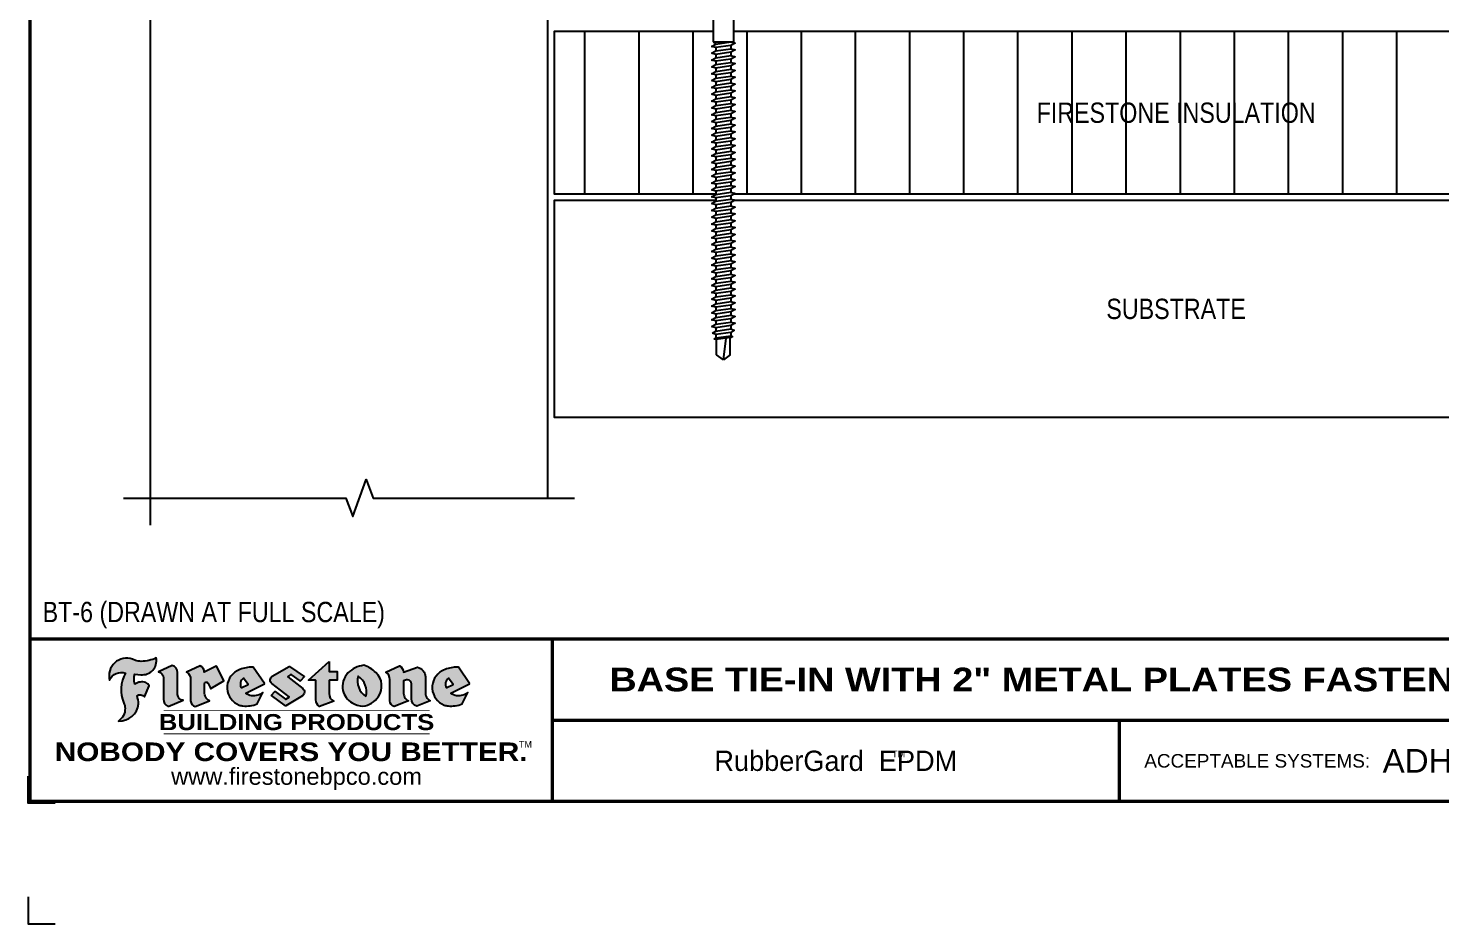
# Model space of a CAD drawing. Header units: inches. Extents: x 121.4 to 141.5, y -89.4 to -72.6.
# Drawn here: x 121.45 to 134.49, y -89.38 to -81.11 of the extents above; entities that cross this region are included whole.
import ezdxf
from ezdxf.enums import TextEntityAlignment as Align

# ---------------------------------------------------------------- set-up
doc = ezdxf.new("R2010")
doc.units = ezdxf.units.IN
doc.header["$MEASUREMENT"] = 0
doc.layers.get('0').update_dxf_attribs({"linetype": 'CONTINUOUS'})
doc.layers.get('DEFPOINTS').update_dxf_attribs({"linetype": 'CONTINUOUS'})
for name, color, linetype in [('FSBP-ACCESSORY-FIRESTONE', 7, 'CONTINUOUS'), ('FSBP-ANNO-NOTE', 7, 'CONTINUOUS'), ('FSBP-INSULATION', 7, 'CONTINUOUS'), ('FSBP-SUBSTRATE-GENERIC', 9, 'CONTINUOUS'), ('FSBP-TTLB', 7, 'CONTINUOUS'), ('FSBP-TTLB-BORDER', 7, 'CONTINUOUS'), ('FSBP-TTLB-TEXT', 7, 'CONTINUOUS'), ('FSBP-WALL-CURB', 9, 'CONTINUOUS')]:
    doc.layers.add(name, color=color, linetype=linetype)
doc.styles.add('FSBP_ARIAL', font='arial.ttf')
doc.styles.add('FSBP_ARIAL_BOLD', font='')
doc.styles.add('FSBP_ARIAL_NAR', font='ARIALN.TTF')
doc.styles.add('FSBP_BANKGOTHIC', font='bgothm.ttf')
doc.styles.get('FSBP_ARIAL_BOLD').set_extended_font_data('Arial Black')

# ---------------------------------------------------------------- blocks, each defined once
blk = doc.blocks.new('TTLB-EPDM_1')
at = {"layer": 'FSBP-TTLB-TEXT'}
h = blk.add_hatch(color=1, dxfattribs=at)
edge = h.paths.add_edge_path()
edge.add_arc((1.037309769669573, -0.1982514792917306), 0.1319107607348553, 264.0410451462098, 370.3106169565175)
edge.add_arc((1.027551646585694, 0.1214293576525799), 0.3273056962876235, 270.05058356628535, 295.23459397187514, ccw=False)
edge.add_arc((1.022801957313345, -0.06680179986895154), 0.1391656561713503, 249.3281275763668, 272.0749124149863, ccw=False)
edge.add_line((0.9736743133014443, -0.1970076156048179), (0.9474927838574558, -0.1852745150568325))
edge.add_arc((0.8939498971398288, -0.3394262635682071), 0.1631857907024099, 70.84590087378872, 194.3325259843273)
edge.add_arc((0.8444260109029493, -0.4259936440910768), 0.1179914261095279, 70.96950098067128, 156.9641407594482, ccw=False)
edge.add_arc((1.153141409296894, -0.4684497516079468), 0.3110405457095052, 150.3231137483159, 203.2084295854517)
edge.add_arc((0.7562495500622943, -0.6412608153899899), 0.1218587156617311, 0.8849157075190988, 24.34668939894999, ccw=False)
edge.add_arc((0.7493781665697374, -0.6475258110744375), 0.1289731377238325, -58.36655102076742, 3.6216782311386737, ccw=False)
edge.add_arc((0.8256699029544474, -0.5792158350996106), 0.1783301886510354, 267.2205474105585, 354.1381621173521)
edge.add_arc((0.7903121048625305, -0.6011409294291745), 0.212787892960859, 0.9996158580669322, 21.00503380861244)
edge.add_arc((1.01880712263941, -0.5666691048185161), 0.05136395668415847, 40.82117713173261, 125.52727787225791, ccw=False)
edge.add_line((1.057676976260041, -0.5330924682126437), (1.102776947655911, -0.4308018311949837))
edge.add_arc((1.040858222524664, -0.4699705673995949), 0.07326744446031509, 32.31675181867256, 66.31481236598174)
edge.add_arc((1.032262518825329, -0.5063316993097662), 0.1102246948011782, 69.8179132332389, 125.254734720681)
edge.add_arc((1.127708877207287, -0.368959353531244), 0.1659710644737306, 164.1569669952081, 196.5811013160487, ccw=False)
edge.add_line((0.9680425188342383, -0.3236487780942383), (1.023615334387159, -0.3294494641845773))
h = blk.add_hatch(color=1, dxfattribs=at)
edge = h.paths.add_edge_path()
edge.add_line((1.275239419159561, -0.6223407783464694), (1.415345367376062, -0.5660418822574371))
edge.add_arc((1.421019305783958, -0.5090099247487757), 0.05731350411836949, 181.9717871001989, 264.31851000495806, ccw=False)
edge.add_line((1.363739737527226, -0.5109819325197265), (1.363412352251203, -0.3102363679013962))
edge.add_arc((1.294263659668751, -0.3103491388303989), 0.06914878453844908, 0.0934405599591014, 72.42834396969012)
edge.add_line((1.315139561173908, -0.2444268274366692), (1.186839444240604, -0.3024209471341379))
edge.add_arc((1.175246268095289, -0.3585110609420917), 0.05727567197445628, -0.017399788185912257, 78.322067691347, ccw=False)
edge.add_line((1.232521937428658, -0.3585284546236807), (1.232574268422297, -0.555126496687123))
edge.add_arc((1.305699496415486, -0.5558575689677219), 0.07312888236350451, 179.4272023230205, 245.3845503102953)
h = blk.add_hatch(color=1, dxfattribs=at)
edge = h.paths.add_edge_path()
edge.add_line((1.792026821926584, -0.3839679064720229), (1.722158956877934, -0.2518542302253621))
edge.add_arc((1.720119655279638, -0.2529327078887852), 0.002306916790721817, 27.87197133405656, 117.3766794470751)
edge.add_line((1.719058846382097, -0.250884159729182), (1.610638460368705, -0.3070279753467702))
edge.add_arc((1.547088841662962, -0.3061026658494403), 0.06355635479880145, 359.165808011073, 425.8793658831422)
edge.add_line((1.573061729235633, -0.2480956029480268), (1.446879247402876, -0.3051325108639702))
edge.add_arc((1.407812067100189, -0.370357133046621), 0.07602957263902092, -3.441403975725109, 59.07992244284969, ccw=False)
edge.add_line((1.483704536400296, -0.3749210150788969), (1.483704536400296, -0.5723838140635706))
edge.add_arc((1.54053746518044, -0.568254406115083), 0.05698275005415228, 184.1557352478595, 255.3066498366543)
edge.add_line((1.526084036778343, -0.6233736605654059), (1.657291340682093, -0.570650514527486))
edge.add_arc((1.688298576827198, -0.5021390388423987), 0.0752015358480571, 207.5160880841914, 245.649226723163, ccw=False)
edge.add_arc((1.721050197024907, -0.4914488168456328), 0.1093332836229113, 179.4823365255141, 204.5537900001094, ccw=False)
edge.add_line((1.611721375809452, -0.4904610114968335), (1.611721375809452, -0.4126404716788983))
edge.add_arc((1.628589765097195, -0.414159299036043), 0.01693662875851176, 28.356188110622725, 174.8549701683585, ccw=False)
edge.add_arc((1.627340435522395, -0.4197189881350504), 0.02111886817708033, 22.216893572439517, 40.10213956426492, ccw=False)
edge.add_line((1.646891420738257, -0.4117336534413738), (1.666638796144639, -0.4549750258192233))
edge.add_arc((1.668737246926742, -0.4540167099035481), 0.002306916790685496, 204.545128184284, 299.6323508190091)
edge.add_line((1.669877862091766, -0.4560219186518992), (1.791128135493295, -0.3870515928837648))
edge.add_line((1.791128135493295, -0.3870515928837648), (1.792026821926584, -0.3839679064720229))
h = blk.add_hatch(color=1, dxfattribs=at)
h.paths.add_polyline_path([(2.063388732080512, -0.2583237030618903, 0.02524281661523788), (2.025024361750752, -0.2610532129309178, 0.1213611957758757), (1.901773912052249, -0.3008158885520373, 0.6151668103976068), (1.93274136141747, -0.6099060679591872, 0.05306812109568645), (1.967936229862175, -0.617865745600497, 0.1150932231766138), (2.099126721549737, -0.5994933789882708), (2.151195569562105, -0.4944891916583316, -0.08755405562188731), (2.104230609512001, -0.5187113292177372, -0.265591761123442), (1.992692314386659, -0.5010701623316862), (2.165347897647223, -0.4141184325909109, 0.4518949533370738), (2.166222728871162, -0.4107679608846269)])
h.paths.add_polyline_path([(2.014217313945437, -0.4188965037300676), (1.951113654018855, -0.4515330109460507, -0.3720533890450154), (1.973177450672722, -0.3607130665457561)], flags=16)
h = blk.add_hatch(color=1, dxfattribs=at)
edge = h.paths.add_edge_path()
edge.add_arc((2.260407392426802, -0.3775796671688782), 0.04152450223225729, 123.20805433950699, 232.2027298779723, ccw=False)
edge.add_line((2.237665217914071, -0.3428366421988329), (2.393535971665983, -0.2540943745380986))
edge.add_arc((2.394677353533142, -0.2560991469722482), 0.002306916790741334, 55.64644466176611, 119.65426054492559, ccw=False)
edge.add_line((2.395979141996861, -0.2541946229174954), (2.531809646140459, -0.3470380726374032))
edge.add_arc((2.530468902927946, -0.3489153772789875), 0.002306916790700397, -42.731101238422525, 54.4661353739603, ccw=False)
edge.add_line((2.532163440279987, -0.3504807552658491), (2.498457913851155, -0.3869673252714421))
edge.add_arc((2.496763376499139, -0.3854019472845934), 0.002306916790672934, 233.7527076894875, 317.26889876138785, ccw=False)
edge.add_line((2.495399362263356, -0.38726241234572), (2.413849913492982, -0.3274738082119626))
edge.add_arc((2.412485899257181, -0.3293342732731342), 0.002306916790720064, 53.75270768979358, 124.4135619297835)
edge.add_line((2.41118211687575, -0.3274311136421062), (2.382933981293377, -0.346782838468144))
edge.add_arc((2.38423776367478, -0.3486859980991606), 0.002306916790694898, 124.4135619293799, 231.8459020253626)
edge.add_line((2.382812599816248, -0.3505000469010184), (2.519899969301207, -0.4581994452042721))
edge.add_arc((2.494247019847682, -0.4908523236374461), 0.04152450223225742, -55.21225898295222, 51.84590202520428, ccw=False)
edge.add_line((2.517938320565804, -0.5249552055672808), (2.364434947484597, -0.6179520922513717))
edge.add_arc((2.36323960192349, -0.6159790200102006), 0.002306916790726996, 233.2955624372927, 301.20872157023314, ccw=False)
edge.add_line((2.361860787187538, -0.6178285429225383), (2.231266621301074, -0.5204709167214361))
edge.add_arc((2.232647938930649, -0.5186232623475259), 0.002306916790697672, 135.5134179846393, 233.21798691998708, ccw=False)
edge.add_line((2.231002150870836, -0.5170067083764565), (2.262839375599356, -0.4845937328397696))
edge.add_arc((2.264485163659225, -0.4862102868108537), 0.002306916790748497, 53.0352839999411, 135.513417985369, ccw=False)
edge.add_line((2.265872365996302, -0.4843670465239001), (2.361834678328762, -0.5565872257804898))
edge.add_arc((2.363221880665761, -0.5547439854936304), 0.002306916790627066, 233.0352840000685, 302.2362632414394)
edge.add_line((2.36445241715569, -0.5566953042850713), (2.39428499383348, -0.5378823484768844))
edge.add_arc((2.393054457343549, -0.5359310296853765), 0.002306916790685166, 302.2362632406177, 412.2027298768422)
edge.add_line((2.394468296066179, -0.5341081404551886), (2.234958295420142, -0.4103916733127022))
h = blk.add_hatch(color=1, dxfattribs=at)
edge = h.paths.add_edge_path()
edge.add_line((2.763460561272041, -0.2072496393923444), (2.763460561272041, -0.2969520779963801))
edge.add_arc((2.765767478062699, -0.2969520779963943), 0.00230691679065842, 179.9999999996471, 269.9999999996471)
edge.add_line((2.765767478062685, -0.2992589947870528), (2.835417693520355, -0.2992589947870528))
edge.add_arc((2.835417693520355, -0.3015659115777538), 0.002306916790701052, 0, 90, ccw=False)
edge.add_line((2.837724610311056, -0.3015659115777538), (2.837724610311056, -0.3790761307453892))
edge.add_arc((2.83541769352037, -0.3790761307453749), 0.002306916790686842, 269.99999999964706, 359.99999999964706, ccw=False)
edge.add_line((2.835417693520355, -0.3813830475360618), (2.765767478062685, -0.3813830475360618))
edge.add_arc((2.765767478062699, -0.3836899643267202), 0.00230691679065842, 90.00000000035294, 180.0000000003529)
edge.add_line((2.763460561272041, -0.3836899643267344), (2.763460561272041, -0.5033995910642801))
edge.add_arc((2.836735953378943, -0.5071368822038516), 0.07337063740681413, 177.0802527808789, 245.3249543133826)
edge.add_line((2.806105814540615, -0.5738080530967267), (2.674529557384915, -0.6226036013049594))
edge.add_arc((2.708610405062069, -0.564298408791804), 0.06753517344606039, 177.0345319916277, 239.6926428024901, ccw=False)
edge.add_line((2.641165668230087, -0.560804539009709), (2.641165668230087, -0.3836899643267344))
edge.add_arc((2.638858751439429, -0.3836899643267202), 0.00230691679065842, 359.9999999996471, 449.999999999647)
edge.add_line((2.638858751439443, -0.3813830475360618), (2.572857950769389, -0.3813830475360618))
edge.add_line((2.572857950769389, -0.3813830475360618), (2.763460561272041, -0.2072496393923444))
h = blk.add_hatch(color=1, dxfattribs=at)
edge = h.paths.add_edge_path(flags=16)
edge.add_arc((2.940363509127394, -0.4847985213681437), 0.1684614578629418, 344.5558804047865, 417.0140046669545)
edge.add_arc((3.194458079644619, -0.3883534532477785), 0.1684614578629414, 164.5558804047864, 237.0140046669546)
edge = h.paths.add_edge_path()
edge.add_arc((3.069375116502199, -0.4399344555144872), 0.1828726885096673, 136.0914512150047, 191.213418978326)
edge.add_arc((3.064939550433406, -0.4318234379590333), 0.1803148804748503, 194.0167254156723, 240.6663730831859)
edge.add_arc((3.098047041778981, -0.3845058757092554), 0.2378525180183701, 239.2975390661776, 264.2889872773176)
edge.add_arc((3.04884478212623, -0.4190232383793012), 0.203760689247156, 277.1986764832036, 326.503572961274)
edge.add_arc((3.077739326803546, -0.4341046616465112), 0.171374865791709, 325.3768876809902, 406.3828327799087)
edge.add_arc((3.011839488065919, -0.4896144380417797), 0.2571945645850002, 44.28462553519766, 73.82901434867304)
edge.add_arc((3.117152499586992, -0.4983433120546693), 0.2579560664039132, 97.50292863483666, 134.1039137579027)
h = blk.add_hatch(color=1, dxfattribs=at)
edge = h.paths.add_edge_path()
edge.add_line((3.322690228557462, -0.5721896537377091), (3.322690228557462, -0.3749210150788969))
edge.add_arc((3.246797759257384, -0.3703571330465745), 0.076029572638996, 356.5585960242387, 419.0799224428129)
edge.add_line((3.285864939560099, -0.3051325108639702), (3.412047421392799, -0.2480956029480268))
edge.add_arc((3.386074533820159, -0.3061026658494941), 0.06355635479883807, 0.3962622833877276, 65.87936588318718, ccw=False)
edge.add_line((3.449629368605429, -0.3056631084210863), (3.580526418688805, -0.2593848434574539))
edge.add_arc((3.555744121700958, -0.3530904070730321), 0.09692726601172152, 2.366977007666776, 75.18615851992018, ccw=False)
edge.add_line((3.652588689330287, -0.3490873311063041), (3.652588689330287, -0.4883770011386872))
edge.add_arc((3.761877549389556, -0.4914934052703811), 0.1093332836229047, 178.3666365323574, 204.5537900000422)
edge.add_arc((3.729125929191727, -0.5021836272670953), 0.07520153584796169, 207.5160880841711, 245.2240541443093)
edge.add_line((3.697611150971852, -0.5704631245385627), (3.572585913552643, -0.6207021253773775))
edge.add_arc((3.59534718600759, -0.5526356419907701), 0.07177131519198746, 180.3328587115751, 251.51018566665869, ccw=False)
edge.add_line((3.523577081955409, -0.5530525936986663), (3.523577081955409, -0.4153032515383615))
edge.add_arc((3.486319529276879, -0.4148773504126441), 0.0372599868942854, 359.3450650296066, 449.0500281941028)
edge.add_arc((3.482769874121713, -0.4419622099033496), 0.06447454900600783, 86.29402372314017, 119.8211331593848)
edge.add_line((3.450707067966732, -0.3860252459975726), (3.450707067966732, -0.4904610114968335))
edge.add_arc((3.560035889182251, -0.491448816845647), 0.1093332836229751, 179.4823365255069, 204.5537900001023)
edge.add_arc((3.527284268984408, -0.5021390388424952), 0.07520153584796385, 207.5160880841699, 245.6492267231416)
edge.add_line((3.496277032839316, -0.570650514527486), (3.365069728935509, -0.6233736605654059))
edge.add_arc((3.37950248606194, -0.5682868177318081), 0.05694615642555727, 183.9298782390169, 255.318496325343, ccw=False)
h = blk.add_hatch(color=1, dxfattribs=at)
h.paths.add_polyline_path([(3.957695472291277, -0.2583237030618903, 0.02524281661523822), (3.919331101961575, -0.2610532129309178, 0.1085638477195505), (3.807890832595604, -0.2939221658134414, 0.6425897848490651), (3.827048101628293, -0.6099060679591872, 0.05306812109569052), (3.862242970072884, -0.617865745600497, 0.1150932231766133), (3.993433461760503, -0.5994933789882708), (4.045502309772871, -0.4944891916583316, -0.08755405562189084), (3.998537349722767, -0.5187113292177372, -0.2655917611234366), (3.886999054597368, -0.5010701623316862), (4.059654637857989, -0.4141184325909109, 0.4518949533370731), (4.060529469081928, -0.4107679608846269)])
h.paths.add_polyline_path([(3.90852405415626, -0.4188965037300676), (3.845420394229677, -0.4515330109460507, -0.3720533890450147), (3.867484190883488, -0.3607130665457561)], flags=16)
at = {"layer": 'DEFPOINTS', "color": 1}
blk.add_lwpolyline([(0.234375, -1.515625), (-0.015625, -1.515625), (-0.015625, -1.265625)], dxfattribs=at)
at = {"layer": 'DEFPOINTS', "linetype": 'Continuous', "ltscale": 1.75}
blk.add_lwpolyline([(-0.015625, -2.380833333333342), (-0.015625, -2.630833333333342), (0.234375, -2.630833333333342)], dxfattribs=at)
at = {"layer": 'FSBP-TTLB', "const_width": 0.03125}
for points in [[(0, 0), (0, -1.5), (20, -1.5), (20, 0), (0, 0)], [(4.825208527206769, 0), (4.825208527206769, -0.75)], [(4.825208527206769, -0.75), (15.84028770518938, -0.75)], [(4.825208527206769, -0.75), (4.825208527206769, -1.5)]]:
    blk.add_lwpolyline(points, dxfattribs=at)
at = {"layer": 'FSBP-TTLB-BORDER', "const_width": 0.03125}
blk.add_lwpolyline([(20, 0), (20, 13), (0, 13), (0, 0)], dxfattribs=at)
at = {"layer": 'FSBP-TTLB-TEXT', "color": 1}
blk.add_line((0.7358432058323388, -0.379822754145593), (0.7358432058323388, -0.379822754145593), dxfattribs=at)
for points in [[(1.023615323725323, -0.3294494630716969, 0.5000510906601082), (1.167090420776901, -0.1746414942047778, -0.1103304102359608), (1.027840608309816, -0.2058762110801382, -0.09957876667165425), (0.9736743133014443, -0.1970076156048179), (0.9474927838574558, -0.1852745150568325, 0.5978159689075124), (0.7358432058323388, -0.379822754145593, -0.3938834584182213), (0.8828996422548698, -0.3144510229727047, 0.2349406564350952), (0.86727108227484, -0.5910237178633082, -0.1027304183841549), (0.8780937320133262, -0.6393788197974146, -0.2772692352614086), (0.8170223912655956, -0.7573362346216896, 0.3985429150902959), (1.003067614090241, -0.5974286950643517, 0.0875124847930418), (0.9889600163401155, -0.5248671157293501, -0.3874031597924062), (1.057676976260041, -0.5330924682126437), (1.102776947655911, -0.4308018311949837, 0.1494423498871741), (1.07029056398062, -0.4028746979725923, 0.2467195073738216), (0.9686394281704906, -0.4163228904100862, -0.1424285161541127), (0.9680425188342383, -0.3236487780942383), (1.023615334387159, -0.3294494641845773)], [(2.166222728871162, -0.4107679608846269), (2.063388732080512, -0.2583237030618903, 0.02524281661523788), (2.025024361750752, -0.2610532129309178, 0.1085638477195265), (1.913584092384895, -0.2939221658134414, 0.6425897848491228), (1.93274136141747, -0.6099060679591872, 0.05306812109568648), (1.967936229862175, -0.617865745600497, 0.1150932231766137), (2.099126721549737, -0.5994933789882708), (2.151195569562105, -0.4944891916583316, -0.0875540556218873), (2.104230609512001, -0.5187113292177372, -0.2655917611234418), (1.992692314386659, -0.5010701623316862), (2.165347897647223, -0.4141184325909109)], [(2.763460561272041, -0.2072496393923444), (2.763460561272041, -0.2969520779963801, 0.4142135623730958), (2.765767478062685, -0.2992589947870528), (2.835417693520355, -0.2992589947870528, -0.414213562373095), (2.837724610311056, -0.3015659115777538), (2.837724610311056, -0.3790761307453892, -0.4142135623730938), (2.835417693520355, -0.3813830475360618), (2.765767478062685, -0.3813830475360618, 0.4142135623730958), (2.763460561272041, -0.3836899643267344), (2.763460561272041, -0.5033995910642801, 0.3068985753588853), (2.806105814540615, -0.5738080530967267), (2.674529557384915, -0.6226036013049594, -0.2804194150632976), (2.641165668230087, -0.560804539009709), (2.641165668230087, -0.3836899643267344, 0.414213562373095), (2.638858751439443, -0.3813830475360618), (2.572857950769389, -0.3813830475360618), (2.763460561272041, -0.2072496393923444)], [(4.060529469081928, -0.4107679608846269), (3.957695472291277, -0.2583237030618903, 0.02524281661523788), (3.919331101961575, -0.2610532129309178, 0.1085638477195265), (3.807890832595604, -0.2939221658134414, 0.6425897848491228), (3.827048101628293, -0.6099060679591872, 0.05306812109568648), (3.862242970072884, -0.617865745600497, 0.1150932231766137), (3.993433461760503, -0.5994933789882708), (4.045502309772871, -0.4944891916583316, -0.0875540556218873), (3.998537349722767, -0.5187113292177372, -0.2655917611234418), (3.886999054597368, -0.5010701623316862), (4.059654637857989, -0.4141184325909109)], [(4.059654637857989, -0.4141184325909109, 0.4518949533370731), (4.060529469081928, -0.4107679608846269, 0.4518949533370731)]]:
    blk.add_lwpolyline(points, format="xyb", dxfattribs=at)
for points in [[(1.275239419159561, -0.6223407783464694), (1.415345367376062, -0.5660418822574371, -0.3756100036733062), (1.363739737527226, -0.5109819325197265), (1.363412352251203, -0.3102363679013962, 0.3265360292958048), (1.315139561173908, -0.2444268274366692), (1.186839444240604, -0.3024209471341379, -0.3557863980845349), (1.232521937428658, -0.3585284546236807), (1.232574268422297, -0.555126496687123, 0.2960110723418457)], [(1.792026821926584, -0.3839679064720229), (1.722158956877934, -0.2518542302253621, 0.4116839150163434), (1.719058846382097, -0.250884159729182), (1.610638460368705, -0.3070279753467702, 0.2996033003794034), (1.573061729235633, -0.2480956029480268), (1.446879247402876, -0.3051325108639702, -0.2797757560995365), (1.483704536400296, -0.3749210150788969), (1.483704536400296, -0.5723838140635706, 0.320828638474519), (1.526084036778343, -0.6233736605654059), (1.657291340682093, -0.570650514527486, -0.1679398621276611), (1.621603752698661, -0.5368819723450571, -0.1098333365370753), (1.611721375809452, -0.4904610114968335), (1.611721375809452, -0.4126404716788983, -0.743334502655012), (1.64349420176768, -0.4061152228778298, -0.07819791644735608), (1.646891420738257, -0.4117336534413738), (1.666638796144639, -0.4549750258192233, 0.4404648714563479), (1.669877862091766, -0.4560219186518992), (1.791128135493295, -0.3870515928837648)], [(2.234958295420142, -0.4103916733127022, -0.5150044486718882), (2.237665217914071, -0.3428366421988329), (2.393535971665983, -0.2540943745380986, -0.2867822934100265), (2.395979141996861, -0.2541946229174954), (2.531809646140459, -0.3470380726374032, -0.4515027974650387), (2.532163440279987, -0.3504807552658491), (2.498457913851155, -0.3869673252714421, -0.3814439164929681), (2.495399362263356, -0.38726241234572), (2.413849913492982, -0.3274738082119626, 0.3184718635035665), (2.41118211687575, -0.3274311136421062), (2.382933981293377, -0.346782838468144, 0.5064094529656681), (2.382812599816248, -0.3505000469010184), (2.519899969301207, -0.4581994452042721, -0.5043597839115849), (2.517938320565804, -0.5249552055672808), (2.364434947484597, -0.6179520922513717, -0.3053163970316367), (2.361860787187538, -0.6178285429225383), (2.231266621301074, -0.5204709167214361, -0.4541703869768119), (2.231002150870836, -0.5170067083764565), (2.262839375599356, -0.4845937328397696, -0.3762644290664977), (2.265872365996302, -0.4843670465239001), (2.361834678328762, -0.5565872257804898, 0.3114700032088108), (2.36445241715569, -0.5566953042850713), (2.39428499383348, -0.5378823484768844, 0.520381097387146), (2.394468296066179, -0.5341081404551886)], [(2.937624918725987, -0.3131105398334029, 0.2452625673097023), (2.889993533867141, -0.4754966266250307, 0.2064059665179019), (2.976604338974084, -0.5890186876871866, 0.1094800500670344), (3.074378098474654, -0.6211778035979165, 0.2185147641853038), (3.218764944843201, -0.5314757029352819, 0.3689489483072479), (3.195959963110113, -0.3100352223135445, 0.1296305888694145), (3.0834694040758, -0.242595816912754, 0.1610736375384317)], [(3.322690228557462, -0.5721896537377091), (3.322690228557462, -0.3749210150788969, 0.2797757560995341), (3.285864939560099, -0.3051325108639702), (3.412047421392799, -0.2480956029480268, -0.2937618496109166), (3.449629368605429, -0.3056631084210863), (3.580526418688805, -0.2593848434574539, -0.3288760160581939), (3.652588689330287, -0.3490873311063041), (3.652588689330287, -0.4883770011386872, 0.114762897203527), (3.662431105063263, -0.536926560769686, 0.166032965990522), (3.697611150971852, -0.5704631245385627), (3.572585913552643, -0.6207021253773775, -0.3209557512194564), (3.523577081955409, -0.5530525936986663), (3.523577081955409, -0.4153032515383615, 0.4127061514896111), (3.48693727661589, -0.3776224848030694, 0.1473421876160361), (3.450707067966732, -0.3860252459975726), (3.450707067966732, -0.4904610114968335, 0.1098333365370753), (3.460589444855941, -0.5368819723450855, 0.1679398621276611), (3.496277032839316, -0.570650514527486), (3.365069728935509, -0.6233736605654059, -0.3219729545308964), (3.322690228557462, -0.5721896537377091, 29.1476284739)], [(1.951113654018855, -0.4515330109460507), (2.014217313945437, -0.4188965037300676), (1.973177450672722, -0.3607130665457561, 0.3720533890450154)], [(3.10274193015772, -0.5296595419651595, 0.3271311138286319), (3.032079658614293, -0.3434924326507627, 0.3271311138286322)], [(3.845420394229677, -0.4515330109460507), (3.90852405415626, -0.4188965037300676), (3.867484190883488, -0.3607130665457561, 0.3720533890450154)]]:
    blk.add_lwpolyline(points, format="xyb", close=True, dxfattribs=at)
at = {"layer": 'FSBP-TTLB-TEXT'}
for points, const_width in [([(1.233926579809207, -0.6584455781731435), (3.691229482685259, -0.6584455781731577)], 0.0078125), ([(10.06152282927678, -0.75), (10.06152282927678, -1.5)], 0.03125), ([(1.233926579809207, -0.8761560960495984), (3.691229482685259, -0.8761560960495842)], 0.0078125)]:
    blk.add_lwpolyline(points, dxfattribs=dict(at, const_width=const_width))
at = {"layer": 'FSBP-TTLB-TEXT', "color": 1}
for centre, start, end in [((1.789987520328282, -0.3850463841354355), 299.6323508193319, 27.87197133380463), ((2.164310260790558, -0.412058050385383), 296.7304547840455, 34.00233684987403)]:
    blk.add_arc(centre, 0.00230691679068068, start, end, dxfattribs=at)
at = {"layer": 'FSBP-TTLB-TEXT', "lineweight": 18, "style": 'FSBP_ARIAL_BOLD'}
blk.add_text('BUILDING PRODUCTS', height=0.1484375, dxfattribs=at).set_placement((2.462578031247233, -0.7673008371113639), align=Align.MIDDLE_CENTER)
at = {"layer": 'FSBP-TTLB-TEXT', "color": 1}
for s, height, style, p in [('NOBODY COVERS YOU BETTER.', 0.171875, 'FSBP_ARIAL_BOLD', (2.412604263603384, -1.041650450587369)), ('TM', 0.0625, 'FSBP_BANKGOTHIC', (4.576671173373001, -0.9725745042934193))]:
    blk.add_text(s, height=height, dxfattribs=dict(at, style=style)).set_placement(p, align=Align.MIDDLE_CENTER)
at = {"layer": 'FSBP-TTLB-TEXT'}
for s, height, style, p in [('RubberGard  EPDM', 0.1875, 'FSBP_BANKGOTHIC', (7.443365678241776, -1.125)), ('TM', 0.0625, 'FSBP_BANKGOTHIC', (8.023397742165457, -1.062518816683806)), ('www.firestonebpco.com', 0.15625, 'FSBP_ARIAL', (2.462578031247233, -1.268657306740124))]:
    blk.add_text(s, height=height, dxfattribs=dict(at, style=style)).set_placement(p, align=Align.MIDDLE_CENTER)
at = {"layer": 'FSBP-TTLB-TEXT', "style": 'FSBP_ARIAL'}
blk.add_text('ACCEPTABLE SYSTEMS:', height=0.125, dxfattribs=at).set_placement((10.29281281591562, -1.125), align=Align.MIDDLE_LEFT)
at = {"layer": 'FSBP-TTLB-TEXT'}
for tag, height, style, p in [('MAXIMUM_WARRANTY', 0.1875, 'FSBP_ARIAL_BOLD', (18.03987100774941, 0.2240244307510579)), ('ACCPT_SYSTEMS', 0.21875, 'FSBP_ARIAL', (12.49438170418193, -1.125))]:
    blk.add_attdef(tag, text='', height=height, dxfattribs=dict(at, style=style)).set_placement(p, align=Align.MIDDLE_LEFT)
for tag, height, style, p in [('DETAIL_DESCP_LINE_1', 0.21875, 'FSBP_ARIAL_BOLD', (10.33118450231211, -0.3736318192489421)), ('ISSUE_REV_DATE', 0.21875, 'FSBP_ARIAL', (16.84069633627263, -0.7282559425942452)), ('DETAIL_NUMBER', 0.4375, 'FSBP_ARIAL', (18.91941590748775, -0.8931630692489421))]:
    blk.add_attdef(tag, text='', height=height, dxfattribs=dict(at, style=style)).set_placement(p, align=Align.MIDDLE_CENTER)
blk = doc.blocks.new('FSBP_AP_FASTENER_01')
at = {"layer": 'FSBP-ACCESSORY-FIRESTONE'}
for p, q in [((-0.125, 0.04849224421338505), (-0.09375, -0.01400775578661495)), ((0.09375, -0.01400775578661495), (0.125, 0.04849224421338505)), ((-0.09375, -0.01400775578661495), (-0.09375, -0.264007755786615)), ((-0.09375, -0.01400775578661495), (0.09375, -0.01400775578661495)), ((0.09375, -0.01400775578661495), (0.09375, -0.264007755786615)), ((-0.09375, -0.264007755786615), (-0.0703125, -0.2840970415008996)), ((-0.0703125, -0.3156643085181585), (-0.0703125, -0.3472315755354103)), ((-0.0703125, -0.3787988425526763), (-0.0703125, -0.410366109569928)), ((0.0703125, -0.2955750228038667), (0.0703125, -0.3271422898211327)), ((0.0703125, -0.3587095568383845), (0.0703125, -0.3902768238556433)), ((-0.0703125, -0.4419333765871798), (-0.0703125, -0.4735006436044458)), ((-0.0703125, -0.5050679106216975), (-0.0703125, -0.5366351776389564)), ((0.0703125, -0.4218440908729022), (0.0703125, -0.453411357890154)), ((0.0703125, -0.4849786249074128), (0.0703125, -0.5165458919246717)), ((-0.0703125, -0.5682024446562153), (-0.0703125, -0.599769711673467)), ((-0.0703125, -0.631336978690733), (-0.0703125, -0.6629042457079848)), ((0.0703125, -0.5481131589419235), (0.0703125, -0.5796804259591894)), ((0.0703125, -0.6112476929764412), (0.0703125, -0.6428149599937001)), ((-0.0703125, -0.6944715127252366), (-0.0703125, -0.7260387797425025)), ((-0.0703125, -0.7576060467597543), (-0.0703125, -0.7891733137770132)), ((0.0703125, -0.674382227010959), (0.0703125, -0.7059494940282107)), ((0.0703125, -0.7375167610454696), (0.0703125, -0.7690840280627285)), ((-0.0703125, -0.820740580794272), (-0.0703125, -0.8523078478115238)), ((-0.0703125, -0.8838751148287898), (-0.0703125, -0.9154423818460415)), ((0.0703125, -0.8006512950799802), (0.0703125, -0.8322185620972462)), ((0.0703125, -0.863785829114498), (0.0703125, -0.8953530961317568)), ((-0.0703125, -0.9470096488632933), (-0.0703125, -0.9785769158805593)), ((-0.0703125, -1.010144182897811), (-0.0703125, -1.04171144991507)), ((0.0703125, -0.9269203631490157), (0.0703125, -0.9584876301662675)), ((0.0703125, -0.9900548971835264), (0.0703125, -1.021622164200785)), ((-0.0703125, -1.073278716932329), (-0.0703125, -1.104845983949581)), ((-0.0703125, -1.136413250966847), (-0.0703125, -1.167980517984098)), ((0.0703125, -1.053189431218037), (0.0703125, -1.084756698235303)), ((0.0703125, -1.116323965252555), (0.0703125, -1.147891232269814)), ((-0.0703125, -1.19954778500135), (-0.0703125, -1.231115052018616)), ((-0.0703125, -1.262682319035868), (-0.0703125, -1.294249586053127)), ((0.0703125, -1.179458499287072), (0.0703125, -1.211025766304324)), ((0.0703125, -1.242593033321583), (0.0703125, -1.274160300338842)), ((-0.0703125, -1.325816853070386), (-0.0703125, -1.357384120087637)), ((-0.0703125, -1.388951387104903), (-0.0703125, -1.420518654122155)), ((0.0703125, -1.305727567356094), (0.0703125, -1.33729483437336)), ((0.0703125, -1.368862101390611), (0.0703125, -1.40042936840787)), ((0.0703125, -1.431996635425129), (0.0703125, -1.463563902442381)), ((-0.0703125, -1.452085921139407), (-0.0703125, -1.483653188156673)), ((-0.0703125, -1.515220455173925), (-0.0703125, -1.546787722191183)), ((0.0703125, -1.49513116945964), (0.0703125, -1.526698436476899)), ((0.0703125, -1.558265703494151), (0.0703125, -1.589832970511416)), ((-0.0703125, -1.578354989208442), (-0.0703125, -1.609922256225694)), ((-0.0703125, -1.64148952324296), (-0.0703125, -1.673056790260212)), ((0.0703125, -1.621400237528668), (0.0703125, -1.652967504545927)), ((0.0703125, -1.684534771563186), (0.0703125, -1.716102038580438)), ((-0.0703125, -1.704624057277464), (-0.0703125, -1.73619132429473)), ((-0.0703125, -1.767758591311981), (-0.0703125, -1.79932585832924)), ((0.0703125, -1.747669305597697), (0.0703125, -1.779236572614955)), ((0.0703125, -1.810803839632207), (0.0703125, -1.842371106649473)), ((-0.0703125, -1.830893125346499), (-0.0703125, -1.862460392363751)), ((-0.0703125, -1.894027659381017), (-0.0703125, -1.925594926398269)), ((0.0703125, -1.873938373666725), (0.0703125, -1.905505640683984)), ((0.0703125, -1.937072907701243), (0.0703125, -1.968640174718495)), ((-0.0703125, -1.95716219341552), (-0.0703125, -1.988729460432786)), ((-0.0703125, -2.020296727450038), (-0.0703125, -2.051863994467297)), ((-0.0703125, -2.083431261484556), (-0.0703125, -2.114998528501808)), ((0.0703125, -2.000207441735753), (0.0703125, -2.031774708753012)), ((0.0703125, -2.063341975770264), (0.0703125, -2.09490924278753)), ((-0.0703125, -2.146565795519074), (-0.0703125, -2.178133062536325)), ((-0.0703125, -2.209700329553577), (-0.0703125, -2.241267596570843)), ((0.0703125, -2.126476509804782), (0.0703125, -2.158043776822041)), ((0.0703125, -2.189611043839299), (0.0703125, -2.221178310856551)), ((-0.0703125, -2.272834863588095), (-0.0703125, -2.304402130605354)), ((-0.0703125, -2.335969397622613), (-0.0703125, -2.367536664639864)), ((0.0703125, -2.25274557787381), (0.0703125, -2.284312844891069)), ((0.0703125, -2.315880111908321), (0.0703125, -2.347447378925587)), ((-0.0703125, -2.39910393165713), (-0.0703125, -2.430671198674382)), ((-0.0703125, -2.462238465691634), (-0.0703125, -2.4938057327089)), ((0.0703125, -2.379014645942839), (0.0703125, -2.410581912960097)), ((0.0703125, -2.442149179977356), (0.0703125, -2.473716446994608)), ((-0.0703125, -2.525372999726152), (-0.0703125, -2.55694026674341)), ((-0.0703125, -2.588507533760669), (-0.0703125, -2.620074800777921)), ((0.0703125, -2.505283714011867), (0.0703125, -2.536850981029126)), ((0.0703125, -2.568418248046378), (0.0703125, -2.599985515063644)), ((-0.0703125, -2.651642067795187), (-0.0703125, -2.683209334812439)), ((-0.0703125, -2.714776601829691), (-0.0703125, -2.746343868846957)), ((0.0703125, -2.631552782080895), (0.0703125, -2.663120049098154)), ((0.0703125, -2.694687316115413), (0.0703125, -2.726254583132665)), ((-0.0703125, -2.777911135864208), (-0.0703125, -2.809478402881467)), ((-0.0703125, -2.841045669898726), (-0.0703125, -2.872612936915978)), ((0.0703125, -2.757821850149924), (0.0703125, -2.789389117167183)), ((0.0703125, -2.820956384184434), (0.0703125, -2.8525236512017)), ((-0.0703125, -2.904180203933244), (-0.0703125, -2.935747470950496)), ((-0.0703125, -2.967314737967747), (-0.0703125, -2.998882004985013)), ((0.0625, -3.154632755786601), (0.0625, -2.995692424207924)), ((0.0703125, -2.884090918218952), (0.0703125, -2.915658185236211)), ((0.0703125, -2.94722545225347), (0.0703125, -2.978792719270722)), ((-0.0625, -3.154632755786622), (-0.0625, -3.013549567065063)), ((0, -3.201507755786615), (0.02460623630038583, -3.00110581902215)), ((0, -3.201507755786615), (-0.06250000000001421, -3.154632755786615)), ((0.0625, -3.154632755786615), (0, -3.201507755786615))]:
    blk.add_line(p, q, dxfattribs=at)
blk.add_lwpolyline([(0.1875, 0.04849224421338505, 0.1250000000000271), (0.203125, 0.110992244213385), (0.140625, 0.142242244213385), (-0.140625, 0.142242244213385), (-0.203125, 0.110992244213385, 0.1250000000000271), (-0.1875, 0.04849224421338505)], format="xyb", close=True, dxfattribs=at)
for points in [[(-0.109375, -0.3054610321523867), (-0.0703125, -0.2840970415008996), (0.0703125, -0.264007755786615), (0.109375, -0.2742110321523867), (0.0703125, -0.2955750228038667), (-0.0703125, -0.3156643085181585)], [(-0.109375, -0.3685955661869045), (-0.0703125, -0.3472315755354103), (0.0703125, -0.3271422898211327), (0.109375, -0.3373455661869045), (0.0703125, -0.3587095568383845), (-0.0703125, -0.3787988425526763)], [(-0.109375, -0.431730100221408), (-0.0703125, -0.410366109569928), (0.0703125, -0.3902768238556433), (0.109375, -0.400480100221408), (0.0703125, -0.4218440908729022), (-0.0703125, -0.4419333765871798)], [(-0.109375, -0.4948646342559258), (-0.0703125, -0.4735006436044458), (0.0703125, -0.453411357890154), (0.109375, -0.4636146342559258), (0.0703125, -0.4849786249074128), (-0.0703125, -0.5050679106216975)], [(-0.109375, -0.5579991682904435), (-0.0703125, -0.5366351776389564), (0.0703125, -0.5165458919246717), (0.109375, -0.5267491682904435), (0.0703125, -0.5481131589419235), (-0.0703125, -0.5682024446562153)], [(-0.109375, -0.6211337023249612), (-0.0703125, -0.599769711673467), (0.0703125, -0.5796804259591894), (0.109375, -0.5898837023249612), (0.0703125, -0.6112476929764412), (-0.0703125, -0.631336978690733)], [(-0.109375, -0.6842682363594648), (-0.0703125, -0.6629042457079848), (0.0703125, -0.6428149599937001), (0.109375, -0.6530182363594648), (0.0703125, -0.674382227010959), (-0.0703125, -0.6944715127252366)], [(-0.109375, -0.7474027703939825), (-0.0703125, -0.7260387797425025), (0.0703125, -0.7059494940282107), (0.109375, -0.7161527703939825), (0.0703125, -0.7375167610454696), (-0.0703125, -0.7576060467597543)], [(-0.109375, -0.8105373044285002), (-0.0703125, -0.7891733137770132), (0.0703125, -0.7690840280627285), (0.109375, -0.7792873044285002), (0.0703125, -0.8006512950799802), (-0.0703125, -0.820740580794272)], [(-0.109375, -0.873671838463018), (-0.0703125, -0.8523078478115238), (0.0703125, -0.8322185620972462), (0.109375, -0.842421838463018), (0.0703125, -0.863785829114498), (-0.0703125, -0.8838751148287898)], [(-0.109375, -0.9368063724975215), (-0.0703125, -0.9154423818460415), (0.0703125, -0.8953530961317568), (0.109375, -0.9055563724975215), (0.0703125, -0.9269203631490157), (-0.0703125, -0.9470096488632933)], [(-0.109375, -0.9999409065320393), (-0.0703125, -0.9785769158805593), (0.0703125, -0.9584876301662675), (0.109375, -0.9686909065320393), (0.0703125, -0.9900548971835264), (-0.0703125, -1.010144182897811)], [(-0.109375, -1.063075440566557), (-0.0703125, -1.04171144991507), (0.0703125, -1.021622164200785), (0.109375, -1.031825440566557), (0.0703125, -1.053189431218037), (-0.0703125, -1.073278716932329)], [(-0.109375, -1.126209974601075), (-0.0703125, -1.104845983949581), (0.0703125, -1.084756698235303), (0.109375, -1.094959974601075), (0.0703125, -1.116323965252555), (-0.0703125, -1.136413250966847)], [(-0.109375, -1.189344508635578), (-0.0703125, -1.167980517984098), (0.0703125, -1.147891232269814), (0.109375, -1.158094508635578), (0.0703125, -1.179458499287072), (-0.0703125, -1.19954778500135)], [(-0.109375, -1.252479042670096), (-0.0703125, -1.231115052018616), (0.0703125, -1.211025766304324), (0.109375, -1.221229042670096), (0.0703125, -1.242593033321583), (-0.0703125, -1.262682319035868)], [(-0.109375, -1.315613576704614), (-0.0703125, -1.294249586053127), (0.0703125, -1.274160300338842), (0.109375, -1.284363576704614), (0.0703125, -1.305727567356094), (-0.0703125, -1.325816853070386)], [(-0.109375, -1.378748110739132), (-0.0703125, -1.357384120087637), (0.0703125, -1.33729483437336), (0.109375, -1.347498110739132), (0.0703125, -1.368862101390611), (-0.0703125, -1.388951387104903)], [(-0.109375, -1.441882644773635), (-0.0703125, -1.420518654122155), (0.0703125, -1.40042936840787), (0.109375, -1.410632644773635), (0.0703125, -1.431996635425129), (-0.0703125, -1.452085921139407)], [(-0.109375, -1.505017178808153), (-0.0703125, -1.483653188156673), (0.0703125, -1.463563902442381), (0.109375, -1.473767178808153), (0.0703125, -1.49513116945964), (-0.0703125, -1.515220455173925)], [(-0.109375, -1.568151712842671), (-0.0703125, -1.546787722191183), (0.0703125, -1.526698436476899), (0.109375, -1.536901712842671), (0.0703125, -1.558265703494151), (-0.0703125, -1.578354989208442)], [(-0.109375, -1.631286246877188), (-0.0703125, -1.609922256225694), (0.0703125, -1.589832970511416), (0.109375, -1.600036246877188), (0.0703125, -1.621400237528668), (-0.0703125, -1.64148952324296)], [(-0.109375, -1.694420780911692), (-0.0703125, -1.673056790260212), (0.0703125, -1.652967504545927), (0.109375, -1.663170780911692), (0.0703125, -1.684534771563186), (-0.0703125, -1.704624057277464)], [(-0.109375, -1.75755531494621), (-0.0703125, -1.73619132429473), (0.0703125, -1.716102038580438), (0.109375, -1.72630531494621), (0.0703125, -1.747669305597697), (-0.0703125, -1.767758591311981)], [(-0.109375, -1.820689848980727), (-0.0703125, -1.79932585832924), (0.0703125, -1.779236572614955), (0.109375, -1.789439848980727), (0.0703125, -1.810803839632207), (-0.0703125, -1.830893125346499)], [(-0.109375, -1.883824383015245), (-0.0703125, -1.862460392363751), (0.0703125, -1.842371106649473), (0.109375, -1.852574383015245), (0.0703125, -1.873938373666725), (-0.0703125, -1.894027659381017)], [(-0.109375, -1.946958917049749), (-0.0703125, -1.925594926398269), (0.0703125, -1.905505640683984), (0.109375, -1.915708917049749), (0.0703125, -1.937072907701243), (-0.0703125, -1.95716219341552)], [(-0.109375, -2.010093451084266), (-0.0703125, -1.988729460432786), (0.0703125, -1.968640174718495), (0.109375, -1.978843451084266), (0.0703125, -2.000207441735753), (-0.0703125, -2.020296727450038)], [(-0.109375, -2.073227985118784), (-0.0703125, -2.051863994467297), (0.0703125, -2.031774708753012), (0.109375, -2.041977985118784), (0.0703125, -2.063341975770264), (-0.0703125, -2.083431261484556)], [(-0.109375, -2.136362519153302), (-0.0703125, -2.114998528501808), (0.0703125, -2.09490924278753), (0.109375, -2.105112519153302), (0.0703125, -2.126476509804782), (-0.0703125, -2.146565795519074)], [(-0.109375, -2.199497053187805), (-0.0703125, -2.178133062536325), (0.0703125, -2.158043776822041), (0.109375, -2.168247053187805), (0.0703125, -2.189611043839299), (-0.0703125, -2.209700329553577)], [(-0.109375, -2.262631587222323), (-0.0703125, -2.241267596570843), (0.0703125, -2.221178310856551), (0.109375, -2.231381587222323), (0.0703125, -2.25274557787381), (-0.0703125, -2.272834863588095)], [(-0.109375, -2.325766121256841), (-0.0703125, -2.304402130605354), (0.0703125, -2.284312844891069), (0.109375, -2.294516121256841), (0.0703125, -2.315880111908321), (-0.0703125, -2.335969397622613)], [(-0.109375, -2.388900655291359), (-0.0703125, -2.367536664639864), (0.0703125, -2.347447378925587), (0.109375, -2.357650655291359), (0.0703125, -2.379014645942839), (-0.0703125, -2.39910393165713)], [(-0.109375, -2.452035189325862), (-0.0703125, -2.430671198674382), (0.0703125, -2.410581912960097), (0.109375, -2.420785189325862), (0.0703125, -2.442149179977356), (-0.0703125, -2.462238465691634)], [(-0.109375, -2.51516972336038), (-0.0703125, -2.4938057327089), (0.0703125, -2.473716446994608), (0.109375, -2.48391972336038), (0.0703125, -2.505283714011867), (-0.0703125, -2.525372999726152)], [(-0.109375, -2.578304257394898), (-0.0703125, -2.55694026674341), (0.0703125, -2.536850981029126), (0.109375, -2.547054257394898), (0.0703125, -2.568418248046378), (-0.0703125, -2.588507533760669)], [(-0.109375, -2.641438791429415), (-0.0703125, -2.620074800777921), (0.0703125, -2.599985515063644), (0.109375, -2.610188791429415), (0.0703125, -2.631552782080895), (-0.0703125, -2.651642067795187)], [(-0.109375, -2.704573325463919), (-0.0703125, -2.683209334812439), (0.0703125, -2.663120049098154), (0.109375, -2.673323325463919), (0.0703125, -2.694687316115413), (-0.0703125, -2.714776601829691)], [(-0.109375, -2.767707859498437), (-0.0703125, -2.746343868846957), (0.0703125, -2.726254583132665), (0.109375, -2.736457859498437), (0.0703125, -2.757821850149924), (-0.0703125, -2.777911135864208)], [(-0.109375, -2.830842393532954), (-0.0703125, -2.809478402881467), (0.0703125, -2.789389117167183), (0.109375, -2.799592393532954), (0.0703125, -2.820956384184434), (-0.0703125, -2.841045669898726)], [(-0.109375, -2.893976927567472), (-0.0703125, -2.872612936915978), (0.0703125, -2.8525236512017), (0.109375, -2.862726927567472), (0.0703125, -2.884090918218952), (-0.0703125, -2.904180203933244)], [(-0.099609375, -2.955716372316267), (-0.0703125, -2.935747470950496), (0.0703125, -2.915658185236211), (0.099609375, -2.927256550887698), (0.0703125, -2.94722545225347), (-0.0703125, -2.967314737967747)], [(-0.0849609375, -3.008866455667892), (-0.0703125, -2.998882004985013), (0.0703125, -2.978792719270722), (0.0849609375, -2.984591902096462), (0.0703125, -2.994576352779355), (-0.0703125, -3.014665638493632)]]:
    blk.add_lwpolyline(points, close=True, dxfattribs=at)
blk.add_lwpolyline([(-0.09375, -0.264007755786615), (0.09375, -0.264007755786615)], dxfattribs=at)
blk = doc.blocks.new('FSBP_AP_FASTENER_W_2inPLATE_1')
blk.add_line((-0.125, 0.03125), (0.125, 0.03125))
at = {"layer": 'FSBP-ACCESSORY-FIRESTONE'}
for p, q in [((-0.125, 0), (-0.109375, 0)), ((0.125, 0), (0.1093749999999858, 0))]:
    blk.add_line(p, q, dxfattribs=at)
for points in [[(-1, 0), (-0.8440621258972953, 0, 0.125489241710454), (-0.7991697386460004, 0.01144729003925704), (-0.6692681354566616, 0.08230270996074296, -0.1254892417105026), (-0.6243757482053525, 0.09375), (-0.4888144254886129, 0.09375, -0.1015700823222099), (-0.4026445789244235, 0.07606297531646078), (-0.24285132786963, 0.007580153435810644, 0.1015700823222143), (-0.2059213936278326, 0), (-0.125, 0), (-0.125, 0.03125), (-0.2059213936278326, 0.03125, -0.1015700823222341), (-0.2305413497890356, 0.03630343562389271), (-0.3903346008438291, 0.1047862575045144, 0.1015700823222067), (-0.4888144254886129, 0.125), (-0.6243757482053525, 0.125, 0.1254892417105185), (-0.6842322645404408, 0.109736946614305), (-0.8141338677297654, 0.0388815266928475, -0.1254892417104541), (-0.8440621258972953, 0.03125), (-1, 0.03125)], [(1, 0), (0.8440621258972953, 0, -0.125489241710454), (0.7991697386460004, 0.01144729003925704), (0.6692681354566616, 0.08230270996074296, 0.1254892417105026), (0.6243757482053525, 0.09375), (0.4888144254886129, 0.09375, 0.1015700823222099), (0.4026445789244235, 0.07606297531646078), (0.24285132786963, 0.007580153435810644, -0.1015700823222143), (0.2059213936278326, 0), (0.125, 0), (0.125, 0.03125), (0.2059213936278326, 0.03125, 0.1015700823222341), (0.2305413497890356, 0.03630343562389271), (0.3903346008438291, 0.1047862575045144, -0.1015700823222067), (0.4888144254886129, 0.125), (0.6243757482053525, 0.125, -0.1254892417105185), (0.6842322645404408, 0.109736946614305), (0.8141338677297654, 0.0388815266928475, 0.1254892417104541), (0.8440621258972953, 0.03125), (1, 0.03125)]]:
    blk.add_lwpolyline(points, format="xyb", close=True, dxfattribs=at)
blk.add_blockref('FSBP_AP_FASTENER_01', (0, -0.01724224421337794), dxfattribs=at)

msp = doc.modelspace()

# ---------------------------------------------------------------- hatches: boundary and pattern name
at = {"layer": 'FSBP-INSULATION'}
h = msp.add_hatch(dxfattribs=at)
h.set_pattern_fill('LINE', color=256, scale=4, angle=90, style=0)
h.set_pattern_definition([(90, (-21.91144476127135, -87.54577799559597), (-0.5, 3.061515884555943e-17), [])])
h.paths.add_polyline_path([(127.9612164191531, -81.13704831022987), (127.9612164191531, -81.20719034309904), (127.9768414191532, -81.21127165364537), (127.9377789191531, -81.23263564429685), (127.9377789191532, -81.26420291131409), (127.9768414191531, -81.2744061876799), (127.9377789191531, -81.29577017833138), (127.9377789191531, -81.32733744534862), (127.9768414191531, -81.33754072171438), (127.9377789191531, -81.35890471236586), (127.9377789191531, -81.3904719793831), (127.9768414191532, -81.40067525574891), (127.9377789191531, -81.42203924640039), (127.9377789191531, -81.45360651341763), (127.9768414191531, -81.46380978978344), (127.9377789191531, -81.48517378043492), (127.9377789191531, -81.51674104745216), (127.9768414191532, -81.52694432381792), (127.9377789191531, -81.5483083144694), (127.9377789191531, -81.57987558148669), (127.9768414191531, -81.59007885785245), (127.9377789191531, -81.61144284850393), (127.9377789191531, -81.64301011552116), (127.9768414191531, -81.65321339188698), (127.9377789191531, -81.67457738253846), (127.9377789191531, -81.7061446495557), (127.9768414191531, -81.71634792592145), (127.9377789191531, -81.73771191657293), (127.9377789191531, -81.76927918359023), (127.9768414191531, -81.77948245995599), (127.9377789191531, -81.80084645060747), (127.9377789191531, -81.8324137176247), (127.9768414191532, -81.84261699399052), (127.9377789191531, -81.863980984642), (127.9377789191531, -81.89554825165924), (127.9768414191531, -81.905751528025), (127.9377789191532, -81.92711551867647), (127.9377789191531, -81.95868278569377), (127.9768414191532, -81.96888606205952), (127.9377789191531, -81.990250052711), (127.9377789191531, -82.0218173197283), (127.9768414191531, -82.03202059609406), (127.9377789191531, -82.05338458674554), (127.9377789191531, -82.08495185376277), (127.9768414191531, -82.09515513012853), (127.9377789191531, -82.11651912078007), (127.9377789191531, -82.1480863877973), (127.9768414191531, -82.15828966416306), (127.9377789191531, -82.17965365481454), (127.9377789191531, -82.21122092183184), (127.9768414191532, -82.2214241981976), (127.9377789191531, -82.24278818884908), (127.9377789191531, -82.27435545586631), (127.9768414191531, -82.28455873223213), (127.9377789191531, -82.30592272288361), (127.9377789191531, -82.33748998990085), (127.9768414191532, -82.3476932662666), (127.9377789191531, -82.36905725691808), (127.9377789191531, -82.40062452393532), (127.9768414191531, -82.41082780030113), (127.9377789191531, -82.43219179095261), (127.9377789191531, -82.46375905796985), (127.9768414191532, -82.47396233433567), (127.9377789191531, -82.49532632498715), (127.9377789191531, -82.52689359200438), (127.9768414191532, -82.53709686837014), (127.9377789191531, -82.55846085902162), (127.9377789191531, -82.59002812603892), (127.9768414191532, -82.60023140240467), (127.9377789191531, -82.62159539305615), (127.9377789191531, -82.63704831022987), (137.7940221683713, -82.6370483102297), (137.7940221683712, -82.01204831022987), (137.9657395070872, -81.94954831022987), (137.6223048296553, -81.82454831022987), (137.7940221683713, -81.76204831022987), (137.7940221683713, -81.13704831022999)])
h.paths.add_polyline_path([(126.3049664191532, -82.63704831022987), (127.7479127338845, -82.63704831022987), (127.7971539191531, -82.6101174117532), (127.7971539191531, -82.57855014473596), (127.7580914191532, -82.56834686837014), (127.7971539191532, -82.54698287771866), (127.7971539191531, -82.51541561070142), (127.7580914191531, -82.50521233433567), (127.7971539191531, -82.48384834368413), (127.7971539191531, -82.45228107666689), (127.7580914191531, -82.44207780030113), (127.7971539191531, -82.42071380964965), (127.7971539191531, -82.38914654263236), (127.7580914191531, -82.3789432662666), (127.7971539191532, -82.35757927561512), (127.7971539191531, -82.32601200859789), (127.7580914191531, -82.31580873223213), (127.7971539191532, -82.29444474158059), (127.7971539191531, -82.26287747456335), (127.7580914191531, -82.2526741981976), (127.7971539191531, -82.23131020754612), (127.7971539191531, -82.19974294052882), (127.7580914191531, -82.18953966416306), (127.7971539191531, -82.16817567351158), (127.7971539191531, -82.13660840649435), (127.7580914191532, -82.12640513012853), (127.7971539191532, -82.10504113947705), (127.7971539191532, -82.07347387245981), (127.7580914191531, -82.06327059609406), (127.7971539191532, -82.04190660544258), (127.7971539191531, -82.01033933842528), (127.7580914191531, -82.00013606205952), (127.7971539191531, -81.97877207140805), (127.7971539191531, -81.94720480439081), (127.7580914191531, -81.937001528025), (127.7971539191531, -81.91563753737351), (127.7971539191531, -81.88407027035628), (127.7580914191531, -81.87386699399052), (127.7971539191531, -81.85250300333904), (127.7971539191531, -81.82093573632174), (127.7580914191531, -81.81073245995599), (127.7971539191531, -81.7893684693045), (127.7971539191532, -81.75780120228727), (127.7580914191531, -81.74759792592145), (127.7971539191531, -81.72623393526997), (127.7971539191531, -81.69466666825274), (127.7580914191531, -81.68446339188698), (127.7971539191531, -81.6630994012355), (127.7971539191531, -81.6315321342182), (127.7580914191531, -81.62132885785245), (127.7971539191532, -81.59996486720097), (127.7971539191531, -81.56839760018373), (127.7580914191531, -81.55819432381792), (127.7971539191532, -81.53683033316644), (127.7971539191531, -81.5052630661492), (127.7580914191531, -81.49505978978344), (127.7971539191531, -81.47369579913196), (127.7971539191531, -81.44212853211467), (127.7580914191531, -81.43192525574891), (127.7971539191531, -81.41056126509743), (127.7971539191531, -81.37899399808013), (127.7580914191531, -81.36879072171438), (127.7971539191532, -81.3474267310629), (127.7971539191531, -81.31585946404566), (127.7580914191532, -81.3056561876799), (127.7971539191532, -81.28429219702836), (127.7971539191531, -81.25272493001113), (127.7580914191531, -81.24252165364537), (127.7971539191531, -81.22115766299389), (127.7737164191531, -81.20106837727961), (127.7737164191531, -81.13704831022987), (126.3049664191531, -81.13704831022987)])
h.paths.add_polyline_path([(130.712149904267, -82.03250149917947), (133.3868386832575, -82.03250149917947), (133.3868386832575, -81.74146722223541), (130.712149904267, -81.74146722223541)], flags=24)

# ---------------------------------------------------------------- linework, layer by layer
for points in [[(127.7737164191531, -81.13704831022987), (126.3049664191531, -81.13704831022987), (126.3049664191531, -82.63704831022987), (127.7971539191531, -82.63704831022987)], [(137.7940221683713, -81.13704831022999), (127.9612164191531, -81.13704831022987)], [(127.9684544698713, -82.63704831022987), (137.7940221683713, -82.6370483102297)]]:
    msp.add_lwpolyline(points, dxfattribs=at)
at = {"layer": 'FSBP-SUBSTRATE-GENERIC'}
for points in [[(127.7971539191531, -82.69954831022993), (126.3049664191531, -82.69954831022987), (126.3049664191531, -84.69954831022987), (137.7940221683713, -84.69954831022982)], [(137.7940221683713, -82.69954831022999), (127.9696146691115, -82.69954831022993)]]:
    msp.add_lwpolyline(points, dxfattribs=at)
at = {"layer": 'FSBP-WALL-CURB'}
msp.add_line((126.2424664191531, -76.17110776666921), (126.2424664191531, -85.44733934598052), dxfattribs=at)
for points in [[(122.5771560811808, -85.69733934598052), (122.5771560811808, -80.93422355632485), (122.7488734198968, -80.87172355632491), (122.4054387424649, -80.74672355632491), (122.5771560811808, -80.68422355632485), (122.5771560811808, -75.92110776666921)], [(122.3271560811808, -85.44733934598052), (124.3820045091571, -85.44733934598052), (124.4445045091571, -85.61905668469647), (124.5695045091571, -85.27562200726463), (124.6320045091571, -85.44733934598052), (126.4924664191531, -85.44733934598052)]]:
    msp.add_lwpolyline(points, dxfattribs=at)

# ---------------------------------------------------------------- block references
ref = msp.add_blockref('TTLB-EPDM_1', (121.462701130455, -86.75070450356519))
ref.add_attrib('DETAIL_DESCP_LINE_1', 'BASE TIE-IN WITH 2" METAL PLATES FASTENED TO DECK', dxfattribs={"layer": 'FSBP-TTLB-TEXT', "height": 0.21875, "style": 'FSBP_ARIAL_BOLD'}).set_placement((131.7938856327671, -87.12433632281413), align=Align.MIDDLE_CENTER)
ref.add_attrib('ACCPT_SYSTEMS', 'ADHERED, RMAS', dxfattribs={"layer": 'FSBP-TTLB-TEXT', "height": 0.21875, "style": 'FSBP_ARIAL'}).set_placement((133.9570828346369, -87.87570450356519), align=Align.MIDDLE_LEFT)
at = {"layer": 'FSBP-ACCESSORY-FIRESTONE'}
msp.add_blockref('FSBP_AP_FASTENER_W_2inPLATE_1', (127.8674664191531, -80.95204831022991), dxfattribs=at)

# ---------------------------------------------------------------- texts
at = {"layer": 'DEFPOINTS', "style": 'FSBP_ARIAL_NAR'}
msp.add_text('BT-6 (DRAWN AT FULL SCALE)', height=0.1875, dxfattribs=at).set_placement((121.5798584845294, -86.50070450356519), align=Align.MIDDLE_LEFT)
at = {"layer": 'FSBP-ANNO-NOTE', "style": 'FSBP_ARIAL_NAR'}
for s, p in [('FIRESTONE INSULATION', (132.0494942937622, -81.88704831022993)), ('SUBSTRATE', (132.0494942937622, -83.69954831022993))]:
    msp.add_text(s, height=0.1875, dxfattribs=at).set_placement(p, align=Align.MIDDLE_CENTER)

doc.saveas('drawing.dxf')
